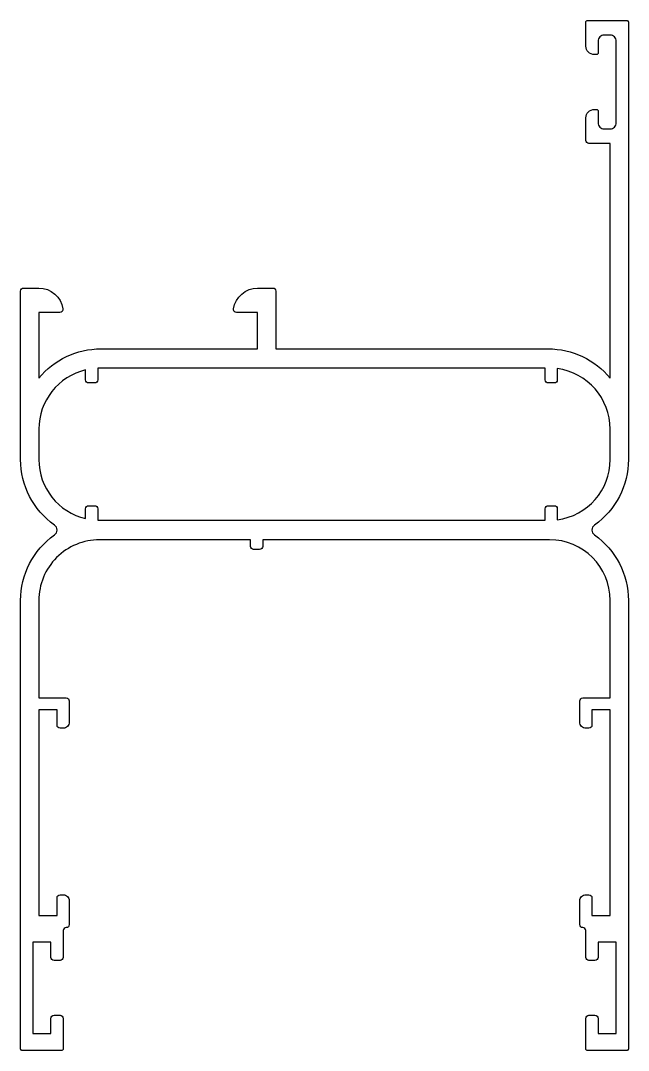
# Model space of a CAD drawing. Extents: x 6636.4 to 6686.4, y -8364.4 to -8279.7.
import ezdxf

# ---------------------------------------------------------------- set-up
doc = ezdxf.new("R2010")
doc.units = 0
doc.layers.get('0').update_dxf_attribs({"linetype": 'CONTINUOUS'})

msp = doc.modelspace()

# ---------------------------------------------------------------- linework, layer by layer
at = {"color": 0}
for points in [[(6684.923, -8327.433, 0.414125), (6679.931, -8322.433), (6656.338, -8322.433), (6656.338, -8322.983, -0.414214), (6656.088, -8323.233), (6655.588, -8323.233, -0.414214), (6655.338, -8322.983), (6655.338, -8322.433), (6642.923, -8322.433, 0.414682), (6637.923, -8327.433), (6637.923, -8335.435), (6640.173, -8335.435, -0.414214), (6640.423, -8335.685), (6640.423, -8337.435, -0.414214), (6639.923, -8337.935), (6639.673, -8337.935, -0.414214), (6639.423, -8337.685), (6639.423, -8336.435), (6637.923, -8336.435), (6637.923, -8353.335), (6639.423, -8353.335), (6639.423, -8351.885, -0.414214), (6639.673, -8351.635), (6639.923, -8351.635, -0.414214), (6640.423, -8352.135), (6640.423, -8354.085, -0.414214), (6640.173, -8354.335, 0.414214), (6639.923, -8354.585), (6639.923, -8356.785, -0.414214), (6639.673, -8357.035), (6639.173, -8357.035, -0.414214), (6638.923, -8356.785), (6638.923, -8355.535), (6637.423, -8355.535), (6637.423, -8363.035), (6638.923, -8363.035), (6638.923, -8361.785, -0.414214), (6639.173, -8361.535), (6639.673, -8361.535, -0.414214), (6639.923, -8361.785), (6639.923, -8364.335, -0.414214), (6639.823, -8364.435), (6636.523, -8364.435, -0.414214), (6636.423, -8364.335), (6636.423, -8327.433, -0.243703), (6639.216, -8322.041, 0.518103), (6639.216, -8321.224, -0.243657), (6636.423, -8315.833), (6636.423, -8301.983, -0.414214), (6636.673, -8301.733), (6637.923, -8301.733, -0.372825), (6639.902, -8303.447, -0.45685), (6639.655, -8303.733), (6637.923, -8303.733), (6637.923, -8309.143, -0.224438), (6643.022, -8306.733), (6655.923, -8306.733), (6655.923, -8303.733), (6654.19, -8303.733, -0.45685), (6653.943, -8303.447, -0.372825), (6655.923, -8301.733), (6657.173, -8301.733, -0.414214), (6657.423, -8301.983), (6657.423, -8306.733), (6679.823, -8306.733, -0.224374), (6684.923, -8309.143), (6684.923, -8289.833), (6683.173, -8289.833, -0.414214), (6682.923, -8289.583), (6682.923, -8287.733, -0.414214), (6683.623, -8287.033), (6683.823, -8287.033, -0.414214), (6683.923, -8287.133), (6683.923, -8288.133, 0.414214), (6684.423, -8288.633), (6684.923, -8288.633, 0.414214), (6685.423, -8288.133), (6685.423, -8281.433, 0.414214), (6684.923, -8280.933), (6684.423, -8280.933, 0.414214), (6683.923, -8281.433), (6683.923, -8282.433, -0.414214), (6683.823, -8282.533), (6683.623, -8282.533, -0.414214), (6682.923, -8281.833), (6682.923, -8279.833, -0.414214), (6683.023, -8279.733), (6686.323, -8279.733, -0.414214), (6686.423, -8279.833), (6686.423, -8315.833, -0.243687), (6683.629, -8321.224, 0.518083), (6683.629, -8322.041, -0.243659), (6686.423, -8327.433), (6686.423, -8364.335, -0.414214), (6686.323, -8364.435), (6683.023, -8364.435, -0.414214), (6682.923, -8364.335), (6682.923, -8361.785, -0.414214), (6683.173, -8361.535), (6683.673, -8361.535, -0.414214), (6683.923, -8361.785), (6683.923, -8363.035), (6685.423, -8363.035), (6685.423, -8355.535), (6683.923, -8355.535), (6683.923, -8356.785, -0.414214), (6683.673, -8357.035), (6683.173, -8357.035, -0.414214), (6682.923, -8356.785), (6682.923, -8354.585, 0.414214), (6682.673, -8354.335, -0.414214), (6682.423, -8354.085), (6682.423, -8352.135, -0.414214), (6682.923, -8351.635), (6683.173, -8351.635, -0.414214), (6683.423, -8351.885), (6683.423, -8353.335), (6684.923, -8353.335), (6684.923, -8336.435), (6683.423, -8336.435), (6683.423, -8337.685, -0.414214), (6683.173, -8337.935), (6682.923, -8337.935, -0.414214), (6682.423, -8337.435), (6682.423, -8335.685, -0.414214), (6682.673, -8335.435), (6684.923, -8335.435)], [(6642.773, -8309.283, -0.414214), (6642.523, -8309.533), (6642.023, -8309.533, -0.414214), (6641.773, -8309.283), (6641.773, -8308.467, 0.347762), (6637.923, -8313.333), (6637.923, -8315.833, 0.347762), (6641.773, -8320.699), (6641.773, -8319.883, -0.414214), (6642.023, -8319.633), (6642.523, -8319.633, -0.414214), (6642.773, -8319.883), (6642.773, -8320.833), (6679.575, -8320.833), (6679.575, -8319.883, -0.414214), (6679.825, -8319.633), (6680.325, -8319.633, -0.414214), (6680.575, -8319.883), (6680.575, -8320.79, 0.37636), (6684.923, -8315.833), (6684.923, -8313.333, 0.372857), (6680.575, -8308.351), (6680.575, -8309.283, -0.414214), (6680.325, -8309.533), (6679.825, -8309.533, -0.414214), (6679.575, -8309.283), (6679.575, -8308.333), (6642.773, -8308.333)]]:
    msp.add_lwpolyline(points, format="xyb", close=True, dxfattribs=at)

doc.saveas('drawing.dxf')
